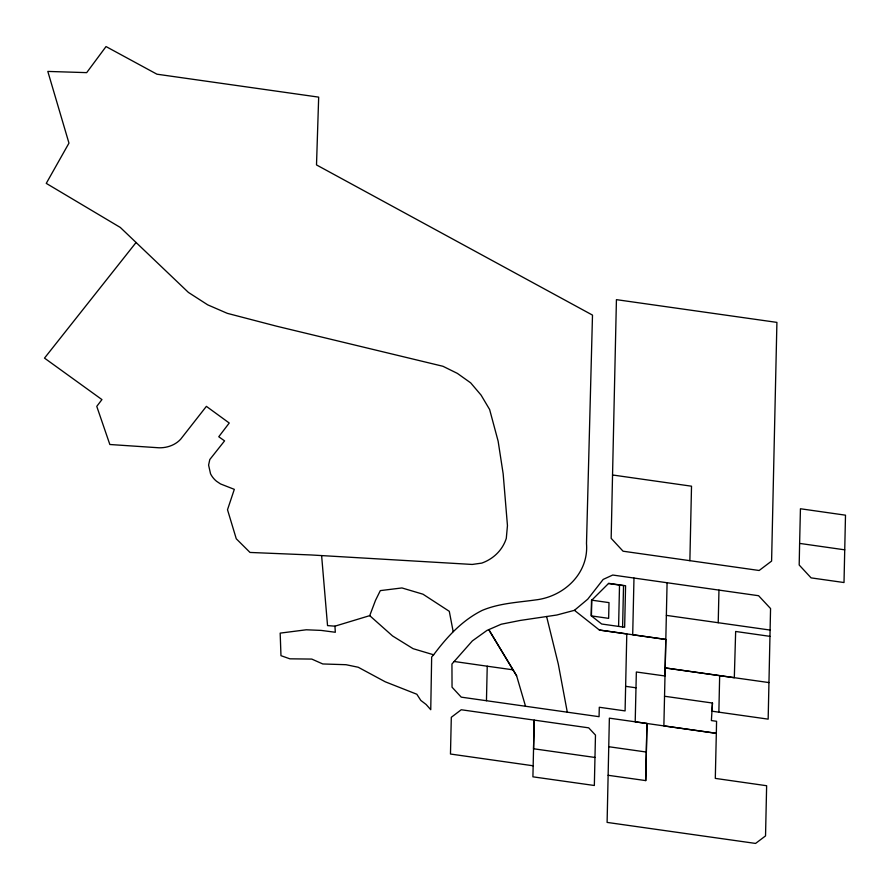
<?xml version="1.0" encoding="UTF-8"?>
<svg xmlns="http://www.w3.org/2000/svg" width="890" height="890" viewBox="0 0 890 890"><rect width="100%" height="100%" fill="white"/><g stroke="black" fill="none" stroke-linecap="round" stroke-linejoin="round"><path stroke-width="1.33" d="M667.088 582.75L664.541 696.247L712.478 703.033L711.989 711.199L768.159 719.142L770.562 608.549L758.603 595.721L612.732 575.029L603.186 579.412L587.745 599.181L574.451 610.317L556.828 615.012L520.161 620.452L501.215 624.224L486.997 630.409L472.356 640.9L451.942 664.018L452.042 687.202L461.254 697.148L599.059 716.684L599.293 707.261L625.091 710.91L626.794 633.925L599.393 630.042L574.451 610.317M608.148 775.29L645.728 780.597L646.963 723.47L609.372 718.163L607.102 822.405L755.577 843.431L765.534 835.91L766.635 785.725L715.304 778.394L716.328 733.316L635.204 721.835L636.35 671.995L664.997 675.977L665.809 639.432L632.701 634.737L633.98 578.055M799.62 543.401L799.187 565.005L811.09 577.877L844.009 582.538L845.5 515.177L800.433 508.757L799.62 543.401L844.721 549.831M486.452 700.719L487.231 666.21L454.178 661.481M594.965 757.457L533.544 748.757L534.2 720.11L588.702 727.842L595.477 735.084L594.342 785.492L532.91 776.825L534.2 720.11L461.243 709.753L451.308 717.296L450.474 754.03L533.188 765.789M612.543 474.982L611.163 538.339L623.067 551.21L759.148 570.49L771.597 561.078L776.914 322.391L616.425 299.652L612.543 474.982L691.519 486.196L689.872 560.7M618.595 626.415L619.518 585.086M622.6 626.983L623.534 585.653L608.493 583.517M645.728 780.597L646.963 723.47M664.541 696.247L663.873 725.895L716.328 733.316L716.572 721.289L711.377 720.566L712.478 703.033M718.219 622.722L718.964 590.103M718.864 712.156L719.665 675.632L665.197 667.923L734.317 677.691L735.652 631.466L769.95 636.35M321.613 555.571L327.542 625.603L334.952 626.171L369.717 615.646L375.502 600.372L380.319 590.615L401.946 587.945L422.973 594.197L449.294 611.319L453.177 631.622M136.07 242.492L44.5 358.114L101.938 399.588L96.765 406.374L109.848 444.499L159.032 447.792C166.986 447.97 175.163 445.167 180.637 439.248L206.38 406.363L229.242 423.017L218.762 436.756L224.569 440.873L209.795 459.54L208.594 465.081L210.53 473.758A20.815 17.822 29.8 0 0 216.493 481.234L220.542 483.949L234.315 489.344L227.506 509.725L236.273 538.784L250.012 552.445L311.266 554.971L472.212 564.449L481.79 563.103A51.064 43.732 29.8 0 0 506.299 538.35L507.456 525.601L503.161 473.792L498.133 441.173L489.622 409.5L481.09 395.127L470.688 382.867L457.382 373.399L442.953 366.28L276.69 326.218L227.295 313.336L207.704 304.847L188.413 292.421L120.306 227.451L46.258 183.373L68.964 143.123L47.815 71.422L86.686 72.635L106.032 46.569L156.929 74.193L318.676 97.132L316.506 164.928L592.495 315.105L586.499 543.523C588.935 573.371 563.96 596.689 535.524 599.938C517.557 602.452 499.101 603.275 482.18 610.406C461.966 620.464 447.003 636.984 433.63 654.795L431.661 656.987L430.749 709.708L426.132 704.491L420.792 700.397L416.832 694.245L385.214 681.785L358.214 667.244L346.032 664.708L322.781 663.962L311.767 659.078L289.873 658.823L280.973 655.674L280.172 633.124L306.282 629.786L321.156 630.409L335.308 632.267L334.952 626.171M666.365 615.379L770.061 630.053M599.393 630.042L665.809 639.432M719.665 675.632L768.938 682.574M487.231 666.21L513.041 669.825L516.612 675.788L525.545 706.293M625.648 686.335L636.05 687.803M608.76 746.721L646.374 752.05M433.63 654.795L413.094 648.677L392.557 635.961L369.717 615.646M516.612 675.788L488.777 629.642L513.041 669.825M546.605 616.492L558.297 664.085L567.297 712.189M591.516 600.427L591.171 615.724L601.662 624.012L624.647 627.272L625.581 585.742L608.671 583.339L591.516 600.427M591.772 600.172L591.427 615.913L608.649 618.361L609.005 602.619L591.772 600.172"/></g></svg>
